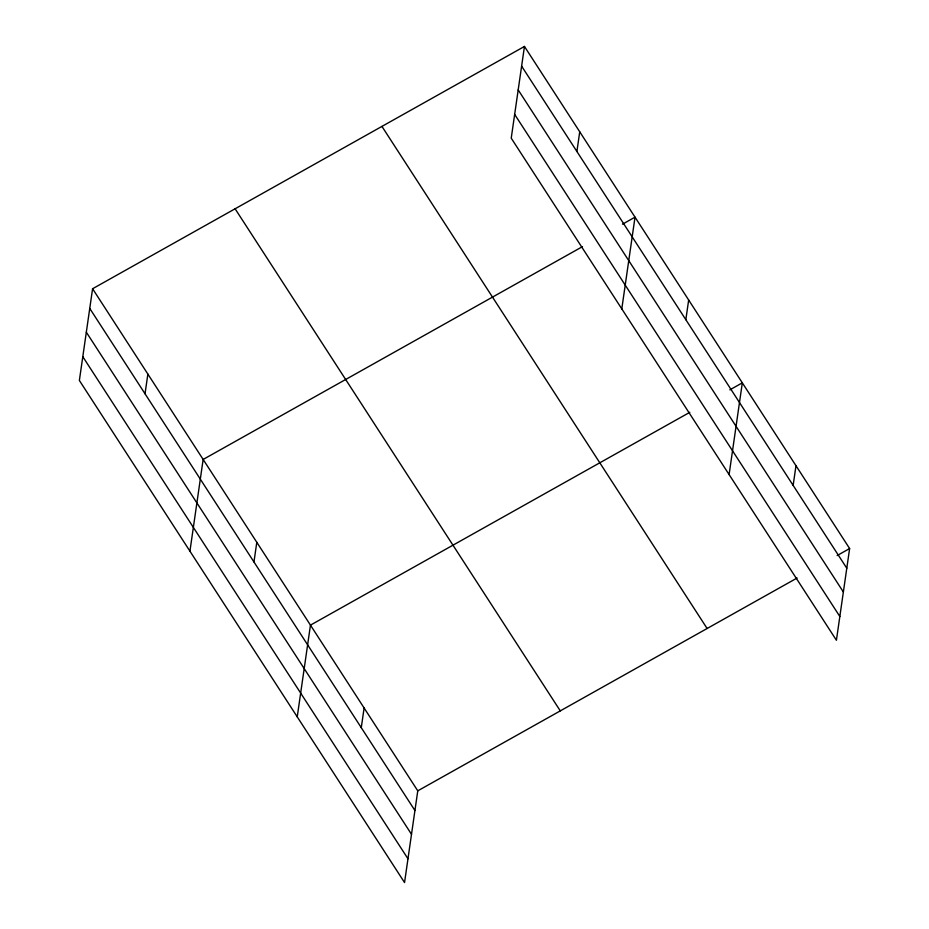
<?xml version="1.0" encoding="UTF-8"?>
<svg xmlns="http://www.w3.org/2000/svg" width="929" height="929" viewBox="0 0 929 929"><rect width="100%" height="100%" fill="white"/><g stroke="black" fill="none" stroke-linecap="round" stroke-linejoin="round"><path stroke-width="1.39" d="M92.586 288.745L79.371 380.46L404.545 882.55L417.771 790.834L92.586 288.745L524.455 46.45L849.629 548.54L836.414 640.255L511.229 138.166L524.455 46.45M145.029 393.78L147.862 374.097M189.934 551.176L203.149 459.449L582.506 246.615M253.965 561.975L256.799 542.292M297.234 716.863L310.46 625.136L689.817 412.302M361.276 727.674L364.11 707.991M576.897 151.485L579.731 131.802M621.791 308.881L635.018 217.165L622.511 224.179M685.834 319.692L688.668 300.009M729.102 474.568L742.317 382.853L729.822 389.866M793.145 485.379L795.979 465.696M417.771 790.834L797.128 578.001M837.134 555.554L849.629 548.54M521.61 66.133L846.795 568.223M518.185 89.904L843.369 591.994M514.654 114.395L839.839 616.484M381.935 126.402L707.12 628.492M235.095 208.781L560.28 710.871M89.753 308.428L414.926 810.518M86.327 332.199L411.501 834.288M82.797 356.69L407.97 858.779"/></g></svg>
